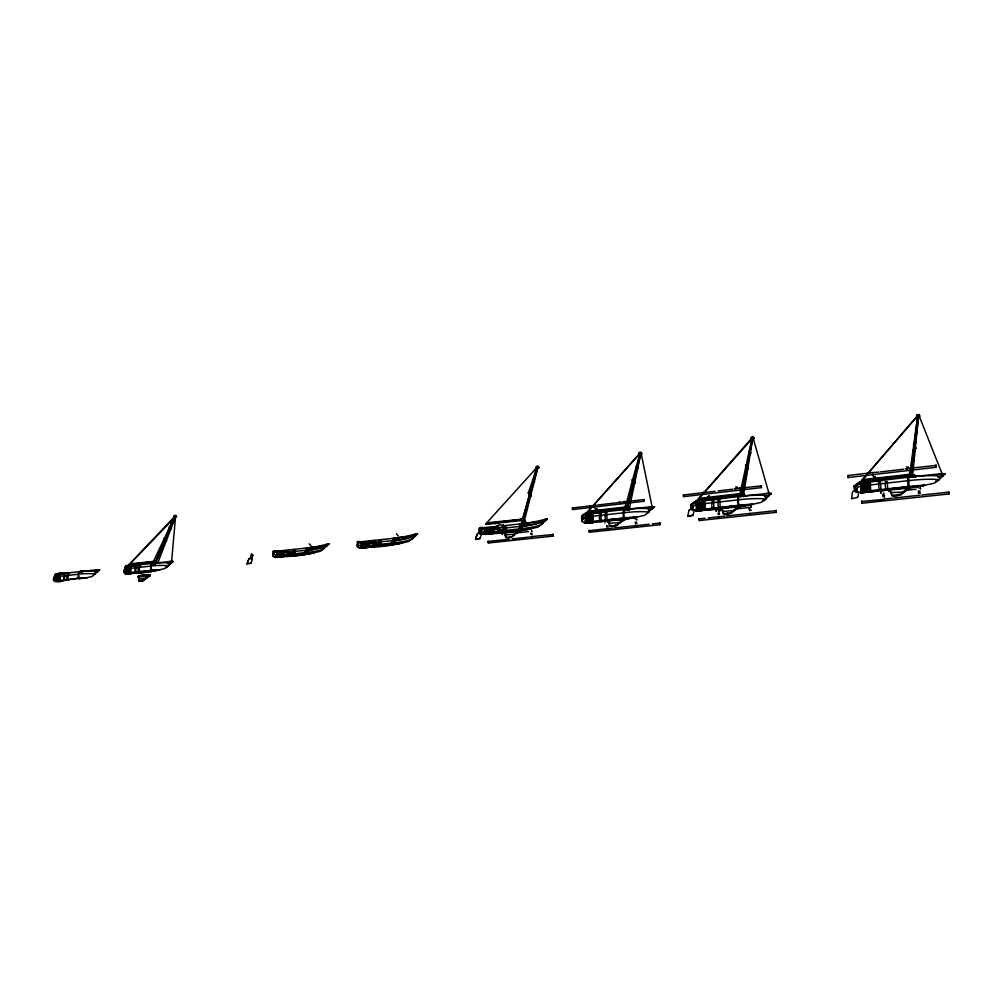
<?xml version="1.0" encoding="UTF-8"?>
<svg xmlns="http://www.w3.org/2000/svg" width="999" height="999" viewBox="0 0 999 999"><rect width="100%" height="100%" fill="white"/><g stroke="black" fill="none" stroke-linecap="round" stroke-linejoin="round"><path stroke-width="1.5" d="M641.133 453.396L652.185 507.142M738.785 494.692L739.41 493.668L699.038 498.376L751.036 439.885M856.53 490.384L856.605 490.409A1.611 0.974 -82.8 0 1 856.73 490.884C858.104 492.644 862.911 493.494 864.06 492.02M80.245 577.934L65.297 580.207C59.103 582.979 48.651 582.342 55.844 576.273M148.863 575.849L148.863 574.512L139.236 575.561C136.801 576.648 144.83 577.385 149.475 575.074M712.512 499.887L720.354 498.988M480.357 532.242C481.293 529.495 478.309 524.737 479.008 532.342M484.877 529.395L485.064 528.571M582.941 518.131L581.992 521.016L582.592 518.768L586.425 516.982L586.575 521.69M626.46 518.743A91.359 53.447 14.1 0 0 635.938 517.282L636.925 517.07L635.801 517.095A85.714 46.004 12.3 0 0 625.786 517.794L587.35 522.04L587.212 515.509M126.948 567.644L126.286 573.039L152.248 570.192A69.743 30.969 21.2 0 1 159.016 569.78L159.778 569.767L159.166 569.917A74.613 34.441 23.4 0 1 153.983 570.829M126.898 567.919L126.761 573.001M152.872 570.941L150.662 571.69L150.724 565.422A13.649 9.503 84 0 1 151.386 563.473L152.884 563.261M693.743 502.809L691.92 504.483L692.794 508.641A1.511 0.774 -84.2 0 1 692.881 509.09L692.944 508.866A1.536 0.824 20.1 0 1 692.931 509.153L696.041 510.651L700.449 510.114M251.049 563.111L252.36 559.278A5.544 3.297 -44.2 0 1 251.748 558.578L251.523 557.904A5.544 3.297 -44.2 0 1 251.498 556.83L251.873 554.133M708.89 499.063L709.602 498.863L697.314 500.362L692.095 503.646L692.782 503.546M709.265 499.013L708.766 500.337M885.114 483.491L885.838 489.585L881.642 490.047M148.863 574.862L146.516 575.499L147.153 575.137M545.429 518.893L545.529 519.542L542.907 519.855A118.631 75.999 -35.5 0 1 532.567 522.177L525.149 523.314L526.898 525.561L528.846 525.287A96.866 55.207 16.9 0 0 537.2 523.676A87.313 49.575 16.8 0 0 541.046 522.639L545.217 521.053L546.89 519.03A19.755 13.462 -37.4 0 0 545.329 519.28L545.516 518.931M627.747 508.316L627.422 507.23M880.444 484.016L881.18 490.097M123.851 572.439L124.875 573.551L128.734 573.601M624.2 517.557L624.25 517.932M624.6 501.923L624.263 501.323L624.25 502.035M625.374 507.804L625.661 508.603L625.836 507.817M626.573 507.829L626.635 508.254M626.96 507.892L628.408 503.771M55.794 579.095L55.707 576.798M923.376 485.539L924.624 485.302L923.263 485.339A98.901 54.296 5.4 0 0 910.976 486.238L862.649 491.608L861.9 484.827L861.063 485.014L860.951 491.595L860.701 484.74L870.316 483.416L870.678 490.684M59.765 580.419L60.015 575.212L56.394 575.624L56.169 580.819L79.895 578.196A67.695 28.734 22.1 0 1 86.226 577.822L91.433 576.685A11.601 6.231 -46.4 0 0 92.42 576.248L99.663 569.88L98.426 569.68A17.308 12.338 -34.2 0 1 99.051 569.817M698.626 499.288L698.039 500.262L698.201 499.338M862.149 491.183C863.248 487.45 861.962 483.191 855.831 489.085L856.493 490.209M862.174 484.378C863.648 484.478 862.724 488.936 863.511 491.483M55.42 579.158L56.156 580.819M740.971 492.632L740.209 493.281L741.87 496.191M138.461 575.998L138.436 577.022A5.057 2.822 -46.3 0 1 139.023 578.833L138.849 580.856A11.389 6.356 -46 0 0 143.469 580.369L145.916 578.309A15.697 8.866 -46.3 0 1 149.663 575.711L150.25 575.312L149.638 576.161A15.722 9.016 -43.9 0 0 146.116 578.496L143.669 580.556A11.389 6.356 -46 0 1 139.048 581.043L138.824 578.646A5.07 3.034 -47.3 0 0 138.124 576.748L138.461 575.998C140.534 575.849 153.496 573.551 148.264 575.948A126.224 68.644 -43.6 0 1 147.103 576.123M482.092 528.459C480.756 526.835 480.769 529.557 482.442 528.596M744.317 505.706A96.603 58.042 10.6 0 0 751.66 504.507L752.746 504.283L751.535 504.308A90.622 49.475 9.5 0 0 740.634 505.082L698.663 509.727C696.728 506.63 698.301 501.361 692.245 507.38L693.318 507.729M175.2 516.833L176.673 516.558L175.512 515.409L174.076 515.609L175.961 516.72L175.025 515.934L152.522 563.374M152.41 562.937L153.147 563.761L155.082 563.536L154.533 562.425L154.57 563.224L153.796 563.061M154.47 561.426L153.921 561.675M752.746 504.283L739.572 505.407M737.861 506.343L738.174 505.619L722.302 507.38L722.165 508.029L738.049 506.306L737.724 499.063A17.507 6.681 83.5 0 1 738.049 496.615L740.734 496.266L741.221 494.168L741.857 496.416L741.633 494.118M520.766 520.367L520.729 519.717M520.791 520.317L521.078 519.555L520.142 519.68M521.74 519.68L522.927 520.541M522.09 520.566L521.778 519.705M522.864 519.592L522.852 520.304M741.645 495.979L740.871 494.243M742.095 495.591L752.597 437.724L741.433 493.681C743.868 494.243 740.384 493.981 741.021 495.467M746.203 465.609L748.401 468.831L747.702 469.068M123.826 571.952L125.2 567.195L133.042 565.734L132.43 564.835L126.698 566.196L127.41 565.546M723.538 513.686A14.648 10.39 -30.2 0 0 731.156 512.862L734.315 510.227A20.267 14.598 -29.7 0 1 739.397 506.855L739.322 505.644L734.228 506.718L735.439 506.755M734.789 506.468L728.758 506.955M752.722 438.661L743.281 496.553M748.651 451.635C750.274 451.698 747.714 450.874 749.25 452.672L750.237 452.547L749.262 452.572M140.984 572.839C140.135 570.229 142.795 572.302 140.984 572.852L141.034 572.14L151.261 570.916L140.984 572.852L141.433 571.803M274.126 551.76L275.212 551.411L275 552.172L273.077 551.66L272.727 555.432L273.489 556.818L275.412 557.242L306.568 554.008A79.445 40.397 21.3 0 0 313.698 552.859L314.423 552.697L304.92 553.746L305.544 554.133L307.817 547.864L327.11 545.691L328.708 543.831A18.007 11.164 -43.2 0 0 327.385 544.055L325.349 544.555A108.004 63.911 -40.9 0 1 316.633 546.603L310.427 547.577L312.337 549.587L313.948 549.35A88.412 45.367 21.4 0 0 320.754 547.964M731.693 506.98L731.755 506.83M750.099 453.521L750.349 453.596M717.806 502.335L718.493 508.066L725.499 507.467M752.659 438.911L752.984 437.937L752.085 438.186M854.47 490.646L853.87 486.001M358.878 542.357L358.941 541.72M327.622 543.931L327.535 543.731M358.416 542.232L358.616 541.833M359.328 542.469L359.515 542.082M359.665 542.569L359.865 542.17M360.764 542.857L360.964 542.457M709.615 499.075L710.501 499.3M897.502 488.286L904.42 487.2L904.507 488.012M708.016 496.578L709.19 495.991M416.071 533.666L413.673 534.527A112.138 68.819 -38.9 0 1 404.308 536.688L397.627 537.724L399.475 539.835L401.223 539.585A91.683 49.326 19.8 0 0 408.641 538.099A82.617 44.331 19.6 0 0 412.025 537.15L415.646 535.689L417.295 533.766M273.701 553.009L272.739 555.369M740.983 495.267L741.246 494.343M713.686 502.797L713.81 507.005L714.784 508.466M522.39 518.968C521.728 522.34 521.728 518.618 522.827 519.617M697.464 509.44L697.352 503.434L696.528 504.682L696.803 509.815L696.291 509.178L696.328 503.346L704.807 502.172L705.007 509.015M698.426 502.909L698.676 509.715M493.993 526.985C493.593 528.459 490.184 527.822 490.659 528.721M851.722 498.513L852.322 492.32M909.015 475.187L908.953 476.236L908.566 474.737M909.59 487.549L909.664 486.838L909.677 487.537L910.464 487.2M911.525 476.311L911.962 477.047L910.863 474.725M152.647 563.286C152.947 561.426 154.77 564.447 153.659 562.649M479.957 538.424L481.58 533.99A6.106 4.046 -39 0 1 480.681 533.229L480.556 533.191M481.256 533.778L481.68 534.203M147.752 571.403L146.953 571.54M864.909 484.028L865.271 491.283M142.77 580.319L142.108 580.044L142.745 580.282M170.841 561.95L171.89 561.513A17.82 13.024 -32.4 0 1 172.465 561.463L173.102 561.525L165.609 568.119A11.963 6.731 -45.5 0 1 164.56 568.581L159.553 569.817A125.986 68.431 -43.5 0 1 151.224 571.59L150.062 571.778A125.986 68.431 -43.5 0 1 145.479 572.402A90.347 49.438 -44.2 0 1 141.496 572.814L126.136 573.801A5.332 2.935 -46.1 0 1 125.437 573.763C126.311 573.751 126.236 563.923 125.187 570.966M870.616 472.852L847.964 475.524L847.714 476.648L848.176 477.522L936.275 467.27L935.963 465.209L936.275 467.27M251.011 563.074L247.028 564.123L248.876 559.04M79.982 571.54L78.584 575.424L79.171 578.596M80.132 571.178L80.894 571.977L81.706 571.041M357.667 547.177L357.305 542.132L394.155 538.261M626.061 505.894C624.512 506.918 627.946 509.502 628.846 509.665L627.384 509.827M615.671 519.805L614.56 519.63L620.729 518.968M624.912 506.331L625.749 505.457M139.048 581.043L139.223 579.008A5.07 2.61 -45.3 0 0 138.736 577.31L138.124 576.748L149.962 575.986L147.153 576.323M587.35 522.04L586.126 521.241L586.213 516.008L585.314 522.115L585.314 515.909L593.069 514.835L593.169 521.391M741.708 494.705L741.121 494.992M172.465 561.463L171.566 561.775L175.612 516.096L155.856 562.599L155.082 562.012L155.557 561.076M305.082 553.871L305.856 553.596L305.257 553.896M490.359 528.346L491.87 528.121M893.668 488.986L894.08 489.035M912.587 475.986L918.268 417.744M155.494 561.213L155.107 562.412L155.894 561.525L128.958 564.485L128.883 565.222M479.995 538.461L475.624 539.223L477.472 533.466M475.611 539.11L476.848 534.777M769.068 494.155L769.018 493.856A21.941 15.784 -28.7 0 1 770.866 493.556L765.034 499.912L761.887 501.973A15.522 11.001 -29 0 1 760.339 502.584L752.372 504.345A163.574 108.029 -28.6 0 1 739.023 506.918L738.111 506.993M909.315 477.135L908.99 476.76M617.869 519.892L617.569 519.43M615.172 519.905L614.61 519.73M615.334 525.062L615.272 525.187M909.49 476.973L910.164 470.704M909.415 487.212L910.301 487.062L908.141 488.349L907.591 479.857A18.631 5.42 83.4 0 1 907.791 477.272L916.907 476.286A109.49 60.265 5.3 0 1 929.195 475.686A99.4 54.982 5.2 0 1 935.289 475.699L942.556 476.173L941.732 476.448M82.155 571.341L80.719 571.49C81.93 571.528 81.843 570.566 80.382 571.528M617.757 519.08L616.92 519.218M523.289 525.998L520.729 530.219L515.422 531.343L516.221 531.231M490.484 528.271C491.545 529.945 490.272 525.998 491.833 528.696M491.446 528.071C491.533 528.558 491.72 527.509 490.509 528.471M697.614 503.009L698.363 503.508M639.485 455.382L638.174 455.432L593.656 505.107L639.797 453.359M582.092 520.741L582.13 520.966A1.449 0.649 -84.7 0 1 582.205 521.391L583.891 522.739L588.898 522.964M690.921 508.966L690.546 504.782M739.947 495.279L739.447 494.105L739.947 494.88M710.739 499.1L741.97 494.955L741.358 495.392M918.768 415.584C916.907 416.146 916.757 415.122 919.53 415.484M908.94 485.364L908.928 486.463L908.765 477.11M908.953 485.676C909.402 486.638 909.939 487.5 909.777 486.301M911.063 474.275L910.589 476.298M917.269 416.521L916.495 414.872L919.142 414.51L919.904 416.271L918.581 416.446M910.888 472.689L917.644 415.596M904.42 487.762L909.502 486.838L909.302 488.773A22.19 15.996 -19.5 0 0 904.245 491.995L900.886 494.805A15.959 11.476 -23.1 0 1 892.257 495.729L891.982 495.192A15.959 11.476 -23.1 0 0 900.611 494.268L903.97 491.458A22.128 16.259 -24.7 0 1 908.915 487.987L888.523 490.159L888.648 489.173L897.164 488.286M913.673 476.573L910.826 476.873L910.926 475.961L911.912 476.623M918.768 415.447L911.725 475.961L910.389 475.799L911.001 474.725M915.696 429.982C917.219 429.745 918.218 433.416 916.046 429.47M911.2 474.875L910.988 475.399M912.212 466.308L918.019 417.145M909.802 488.536L909.639 487.612M914.872 448.289L913.436 444.293M915.446 447.902L915.821 448.301M63.012 574.013L64.248 572.727L64.773 573.813L63.899 573.913M908.291 487.1L908.141 488.349L908.029 486.563L899.312 488.086M63.811 573.426L63.137 572.852L62.825 573.851M697.689 503.608L698.438 503.259M700.037 502.709L700.237 509.552M53.534 579.695L54.533 577.609M769.08 493.306L769.193 494.13L753.146 438.136M495.142 523.801L495.516 523.339M640.646 453.746C643.456 452.622 636.276 453.671 641.558 452.972M888.935 490.971L888.523 490.159A7.08 5.345 -22.2 0 1 890.946 492.569L891.22 493.106A7.068 4.883 -24.9 0 0 888.935 490.971L889.06 489.972L862.087 492.619A7.405 5.32 -24.6 0 1 860.713 492.632L859.989 492.432L862.649 491.608M890.371 490.059L890.184 488.811L908.166 486.825L908.328 488.049M874.525 480.207L873.813 479.995L874.187 480.556M856.717 491.208L856.255 492.295L856.643 488.711M56.244 576.098L55.282 575.911L54.845 577.659L55.132 580.844L55.732 576.011L55.432 580.581M125.512 569.667L125.437 573.026M683.965 496.066C683.366 498.089 682.642 493.718 683.816 495.129M687.824 516.133L688.91 510.314M862.387 482.554C860.414 480.944 871.453 479.095 873.363 481.431L867.706 482.08M862.612 482.23L863.223 481.443L863.286 482.417L862.612 482.23L863.286 482.417M862.774 482.492L862.699 481.518M863.124 482.155L863.223 481.443M863.548 482.092L863.648 481.393L863.698 482.355L872.826 481.318L863.698 482.355M910.589 467.644L917.894 415.272M640.734 453.821L629.133 509.54M856.742 485.964L855.968 485.951L859.34 482.767M858.603 483.991L859.177 483.017M861.662 482.892L859.065 483.354L860.127 482.392M859.377 483.566L859.952 482.642L859.165 482.642M859.19 483.816L860.951 482.08M861.762 481.705L861.013 482.917L860.863 481.968L861.812 481.83M861.013 482.917L860.863 481.968M861.513 482.767L861.113 482.205M862.562 480.107L863.061 479.37M855.993 485.776L855.219 485.864L856.43 484.84L856.18 486.101L855.194 486.038L855.831 489.085L856.967 489.46M858.341 484.153L858.066 483.266L856.093 485.077L856.18 486.101M856.131 492.17L856.518 491.046M856.63 490.472L856.368 490.397M511.713 531.58L510.639 531.406M508.016 531.618L510.988 531.618M587.125 516.083L585.314 515.909M878.82 480.956L883.191 480.319M174.263 517.981L129.945 563.873L155.919 561.101M498.364 528.109L499.038 528.359M586.513 516.183L587.212 515.846M588.686 515.322L588.786 521.878M752.11 437.799L739.435 496.203C738.261 495.616 738.049 506.081 738.948 504.245M910.401 474.962L910.489 476.098L910.976 474.987M604.932 522.989L604.907 522.652M155.494 562.35L155.532 561.338M536.463 469.243L535.289 469.243L486.775 522.827L523.201 519.055M486.825 528.321L487.412 529.07M907.142 469.08L905.656 468.731L936.213 465.422M481.481 528.346L482.592 528.184M572.976 509.003C572.165 511.038 571.728 506.343 572.902 508.304M483.941 529.195C482.567 529.095 482.317 527.597 484.115 528.583M487.475 529.308L486.713 528.796L487.649 529.295M485.914 528.896L487.362 529.145M910.539 474.587L910.613 476.048M915.808 448.401L914.247 444.455M357.679 547.19L359.066 547.764L392.944 544.043L392.257 544.443M393.431 542.619L393.107 542.22M394.63 539.023L394.018 539.198M398.139 538.923L398.276 539.672L398.801 539.06M486.251 533.99C483.566 537.05 487.749 522.802 485.876 534.24L487.4 528.983L486.775 528.583M487.524 528.583L486.7 528.833M490.184 527.897L491.683 528.309M740.321 505.993L739.447 506.281L740.296 505.969M752.534 437.949L741.995 495.154M728.308 506.855L720.891 507.704L720.704 508.641A6.494 4.858 -30.2 0 1 722.677 510.939L723.701 513.936A14.635 10.39 -30.2 0 0 731.318 513.111L734.477 510.477A20.292 14.548 -26.9 0 1 739.173 507.467L739.784 506.393L738.835 506.518M739.585 506.293L739.36 506.156M738.036 505.806L740.147 505.669L739.123 505.781L738.873 504.258M739.322 505.644L739.635 507.23M741.508 494.817L741.558 494.305M750.361 453.883C748.476 448.089 752.472 454.557 750.112 453.733M722.165 507.529L721.877 508.503M586.962 522.939L586.001 523.051L608.229 520.916L608.004 521.815A6.156 4.033 -35.4 0 1 609.515 523.813L609.178 523.339A6.156 4.508 -35.1 0 0 607.492 521.116L607.717 520.204L614.822 519.343M624.937 509.015L623.726 514.31L624.587 518.618M917.931 415.309L917.869 414.785M57.418 576.585L57.492 580.669M696.066 501.885L696.628 501.048M693.131 515.172L694.205 510.414A6.731 4.745 -31.5 0 1 693.094 509.665L692.969 509.615A1.436 1.011 -31.7 0 1 692.557 509.502L692.444 509.403M696.778 501.61C696.253 499.912 697.227 502.497 698.913 501.298M694.605 502.834L697.339 501.598L696.927 500.936M697.215 501.473L697.901 500.387L697.989 501.286M697.926 500.162L698.101 499.313L741.82 494.23M698.763 501.161L698.276 500.312L699.113 500.299M698.313 501.223L698.276 500.312M698.963 500.861C697.989 499.737 717.557 499.625 700.474 500.961M692.669 503.758L693.393 502.634M693.481 503.121L694.33 501.898M692.856 509.403L692.344 510.402L692.494 508.841M692.307 510.364L692.694 509.253M695.092 502.01L695.941 501.336M695.292 501.685L694.817 502.16M695.391 502.21L695.629 501.136M695.791 501.66L696.353 500.824M607.717 520.204C606.843 521.69 609.477 522.015 608.903 520.529L623.413 518.943L623.176 512.012A16.758 7.418 83.6 0 1 623.601 509.665L630.981 508.866A94.917 51.111 12.2 0 1 641.083 508.429A86.139 46.603 12.2 0 1 646.141 508.491L652.285 508.953L654.532 506.78L652.697 506.705A23.864 18.881 -12.1 0 0 651.36 506.718L628.783 509.053L629.395 509.952L628.171 509.965M373.901 541.982L374.675 542.157M310.09 548.588L308.978 550.012M625.736 507.604L587.375 511.9L587.35 512.874L588.324 511.863M632.255 479.982L635.202 483.066L633.129 479.695M632.529 479.945L640.122 452.934L641.008 453.221M623.251 518.993L623.563 518.294L608.853 519.655L608.691 521.416M624.125 517.969L624.275 516.982M626.048 509.34L626.573 508.466L627.297 509.515L626.048 509.34L628.359 509.09L627.684 508.329M636.9 466.208L638.136 468.394L636.076 466.308M627.097 507.367L626.985 509.115L640.933 453.059M627.347 508.166L626.76 508.528L626.91 507.779M620.616 518.881L624.924 518.394L623.975 519.368A19.193 13.474 -37.3 0 0 619.667 522.465L616.645 524.987A13.886 9.603 -34.7 0 1 609.677 525.736L609.178 523.339L619.667 522.465L616.995 525.462A13.874 9.603 -34.7 0 1 610.014 526.211L609.677 525.736M624.45 518.119L624.837 517.182M639.872 454.083L638.923 452.535L641.071 452.247L642.02 453.796L639.872 454.083L639.922 452.485C639.51 454.77 642.07 452.185 640.484 454.058L640.784 453.484M628.771 502.285L640.484 453.121M624.537 519.03L624.462 520.054A19.206 13.487 -31.6 0 0 620.004 522.939M910.539 474.95L910.613 475.274M523.126 525.761L537.912 467.132L537 466.908M625.187 507.717L625.424 506.893M632.567 479.782L624.837 509.078M911.425 473.039C910.089 473.651 913.286 477.947 913.885 476.798M53.634 578.796L55.232 574.475M125.449 569.093L125.999 567.832L130.844 567.195L130.619 572.577M155.145 561.95L129.033 564.885M609.028 519.892L609.203 521.016M609.203 520.129L608.891 521.391L607.804 521.466M587.762 513.948C598.963 513.898 597.19 510.626 588.011 512.986L587.237 513.886L587.2 512.999M587.587 512.025L587.287 512.812L626.972 508.179M587.237 513.886L587.624 512.937M587.974 513.773L595.379 512.924L587.974 513.773L587.974 512.899M582.417 516.046L586.575 513.261M582.579 516.433L583.428 515.184M583.528 515.134L584.04 514.672L582.23 516.258L583.079 515.996M582.242 521.466L582.242 521.528A1.461 0.824 18.1 0 0 582.292 521.228L583.054 518.219M583.741 514.985C584.577 513.573 583.354 515.921 587.037 514.06M585.751 513.698L584.315 514.61L585.139 513.973M584.84 513.773L583.916 515.397M585.214 514.497L585.476 513.486M585.589 514.023L587.1 513.299L586.463 513.161M586.525 514.035L586.875 513.074M862.187 480.282L861.9 481.056M521.99 523.813C519.305 540.459 518.881 521.765 521.865 523.613M479.907 533.816L481.306 528.983L481.768 529.682M481.318 529.02L481.805 529.77L481.63 529.045M739.847 495.566L739.597 494.38M912.786 475.761L914.097 477.222M491.745 528.134L491.97 528.321M520.167 530.169L521.016 527.872M521.053 525.561L521.441 524.225M483.191 534.29A6.194 4.108 -38.9 0 0 484.19 534.303L503.946 532.892A5.882 3.934 -38.7 0 1 505.232 534.927L505.744 537.474A13.249 8.866 -38.2 0 0 512.15 536.788L515.047 534.365A18.307 12.488 -35.4 0 1 519.293 531.605L537.986 467.195M537.937 466.321L535.963 466.595L536.987 467.969L538.985 467.619L537.962 466.233L538.961 467.707M523.289 519.143C522.152 521.166 522.315 518.906 523.151 519.068M534.378 481.68L532.567 479.582L534.14 481.805M538.449 467.02L536.438 467.22L538.424 466.983M530.931 495.704L529.145 492.807L531.281 496.028M534.702 481.506L532.592 479.62M528.846 525.287L524.438 525.874L524.662 525.062L524.438 525.874L522.19 526.123A16.234 8.179 83.3 0 1 521.977 526.835M529.12 492.894L528.221 492.844L530.619 495.991M519.78 530.494L518.331 531.231L520.417 523.851M533.441 479.695L532.829 479.87L536.9 466.458L537.937 467.245M536.863 467.669L537.1 466.895M520.329 530.157L519.443 530.232L537.3 466.845M520.954 527.684L520.292 528.946M521.241 525.799L521.59 524.887M537.487 467.057L519.43 531.056A18.307 12.438 -38.2 0 0 514.86 534.14L511.975 536.563A13.249 8.866 -38.2 0 1 505.569 537.25M898.413 494.38L898.675 494.205M498.626 529.645L497.24 527.922C496.191 521.603 507.529 526.86 505.531 527.672M504.782 527.197L502.897 528.696L501.948 531.98L503.671 531.843M505.744 537.474L505.419 535.152A5.882 3.709 -38.5 0 0 504.158 533.229L505.694 532.23M505.107 532.242L518.818 530.357L504.945 532.829L505.294 531.605L504.945 532.829L503.946 532.892L504.408 532.355M499.438 529.083L498.476 532.367C500.112 534.09 502.385 529.57 499.438 529.083L498.114 529.12M500.574 530.506L500.961 529.17M497.24 527.922L502.772 527.172L503.446 524.837L503.021 527.272L504.408 528.995M151.361 569.805L150.924 566.695L152.435 563.111M498.339 527.909L498.351 528.546M498.276 529.208L498.663 527.884M876.573 480.344L876.947 479.845L876.922 481.019M489.31 533.941L490.409 529.695M490.671 528.384L491.496 528.546L490.746 527.659M488.998 529.82C485.164 537.874 492.157 532.817 491.096 529.882M491.071 528.658C492.232 529.757 491.383 527.422 488.986 528.621M490.272 533.841L491.683 529.557L490.596 533.803M493.831 531.018L492.17 528.758M492.495 529.358L491.233 533.653L493.943 530.744L492.22 528.608M495.167 523.451L495.467 523.276M127.934 567.519L127.71 572.902M486.538 528.821L485.789 528.896L485.964 530.382L485.751 529.02L484.965 529.42M486.663 528.346L487.4 529.52M486.226 534.203L487.487 529.92L485.489 529.92M486.7 529.607L487.587 529.208M487.524 534.053L488.786 529.77M489.06 528.796L491.283 528.234L491.783 528.946M489.36 528.971L487.125 529.47M489.66 529.233L488.961 528.671M488.511 533.978L489.747 529.77M490.084 529.732L488.836 533.941L490.734 532.942M506.818 527.597L505.332 525.561M521.89 520.342L522.315 519.942M485.864 533.354L484.016 534.303L485.052 528.783M485.427 528.858L485.864 529.395L480.219 528.396M484.065 534.303L485.639 529.982M485.751 529.807L485.939 528.721M481.256 527.834C480.944 528.558 479.982 526.061 484.365 528.259M481.143 529.545L480.257 533.803M480.094 533.803L481.306 529.27M522.04 520.179L522.752 520.004M155.832 561.8L155.082 562.012M480.669 532.529A1.386 0.824 15.8 0 1 480.594 532.754L480.656 532.479M532.817 479.807L528.284 492.994M889.497 490.034L889.772 490.01M522.04 520.379L522.477 520.404M487.05 528.708L487.15 530.219L485.764 530.307M526.198 524.837L523.576 525.074L522.415 523.626M57.305 575.524L57.043 580.719M392.058 544.193L393.981 538.149C388.673 547.752 394.88 544.967 396.103 539.847M143.431 571.94L143.357 572.19M416.009 533.553L415.984 534.253M171.603 561.438L171.816 561.525A19.406 14.186 -32.4 0 0 170.804 561.438L153.009 563.249L153.534 562.524M133.953 565.946L134.828 565.184L134.103 564.747L133.953 565.946L135.852 565.734L134.915 564.885M392.12 544.28L394.805 538.124L392.545 544.555L392.008 544.205L402.26 542.994L401.461 543.169A82.393 43.919 19.7 0 1 393.718 544.393L362 547.902C364.835 537.05 358.341 552.11 364.098 546.952M392.357 544.555L394.368 538.561M392.607 544.542L394.817 538.036L415.646 535.689L417.682 533.716L416.595 534.178A21.441 9.965 -53.6 0 0 415.784 534.565L414.972 534.989M379.233 541.296L377.722 545.704C381.331 548.026 381.118 538.349 378.496 542.607L377.46 542.719L376.386 545.854L377.922 545.966M378.996 546.678L379.383 545.516L379.408 546.303M742.182 495.691L742.669 496.241C741.458 495.279 743.194 494.78 743.718 496.603M374.5 544.517L374.937 543.244L373.738 541.908L373.476 542.657M375.537 544.405L375.974 543.131L374.937 543.244M373.376 542.957L371.928 546.341L372.577 546.803M373.301 543.181L373.738 541.908L372.939 542.832L372.465 542.307L375.299 542.569L372.939 542.832M363.474 547.739L365.184 543.618L363.773 547.702L361.176 547.952M367.095 545.117L365.409 542.844L367.832 542.857L369.63 544.842M365.759 543.643L364.373 547.664C359.727 548.588 366.87 537.799 363.786 547.29M366.358 543.581L365.122 547.627M366.908 543.518L365.522 547.539L366.271 547.502M365.821 547.502L367.207 543.493M366.109 547.477L367.495 543.456M365.684 547.564L366.558 547.464L367.919 543.306L369.33 544.867L368.306 546.478M368.219 543.281L366.271 547.502M510.739 531.693L510.676 531.431M361.076 542.932L364.772 543.556L371.99 542.707M361.688 544.005C359.44 554.545 360.314 540.447 363.648 543.493M357.505 541.545C357.455 540.609 362.874 543.768 362.137 542.519L365.472 542.719M365.309 543.144L362.262 543.194M362.362 543.706L362.187 542.719M363.486 542.907C375.537 539.185 374.463 545.029 358.017 541.495M363.236 546.615L361.925 547.952L363.711 543.781L362.3 547.864L363.137 547.027M357.43 546.053L357.43 546.216A1.324 0.812 12.6 0 1 357.292 546.453L358.341 543.468L357.192 545.929M478.946 532.455L478.608 532.991M711.213 499.612L710.876 498.826M309.49 549.762L307.055 547.952L304.995 553.808L307.055 547.952L307.904 548.026L305.307 554.145L306.83 553.583L309.59 549.85M55.282 576.111L54.583 576.473L54.933 575.049M305.944 553.908L303.983 554.82L306.493 548.014L308.429 550.049L311.626 549.1L310.976 548.801L311.326 549.388M306.081 552.684L306.094 551.898M306.356 551.023L307.118 550.349M307.155 549.8L307.655 548.901M395.005 541.008A15.372 8.804 83.4 0 0 395.242 540.372L393.381 538.199L391.034 545.242L393.219 544.043M293.231 555.794L304.558 554.008L292.832 556.156L293.244 555.032L292.832 556.156M175.662 516.583L157.942 562.537M289.073 550.948L289.897 552.085L287.675 552.26L287.949 551.548L289.81 553.471L291.046 553.334L290.422 552.684L288.998 554.02L287.575 552.547L286.351 555.794L287.937 555.894M291.134 555.781L290.472 555.332L291.608 552.31L292.57 552.21C295.392 548.139 295.329 557.479 291.72 555.194L293.319 550.936M293.706 553.384L294.268 552.247L293.032 550.973M287.762 552.747L288.224 551.51L290.422 552.684M287.662 552.647L288.723 552.634L287.587 555.656L274.812 557.28A5.669 3.409 -43.9 0 0 275.649 557.305L276.948 556.98M288.998 554.02L289.46 552.784M283.666 551.785L273.301 551.061L280.244 552.26L278.284 557.205L279.395 557.08L280.869 553.146L286.75 552.335L286.388 551.835M285.115 551.972L281.081 552.971L280.507 552.372M281.144 553.121L279.67 557.005L278.584 557.167L280.319 553.121M279.945 556.967L281.418 553.096M281.169 556.88L280.457 556.918L281.93 553.034M281.006 556.855L282.48 552.971L284.303 554.333L283.891 555.019M280.781 552.659C283.828 550.861 285.926 555.069 282.567 556.493M281.631 556.755L283.129 552.797M278.996 552.397L278.771 553.071C277.16 553.483 276.186 551.173 276.386 552.534L273.077 551.66M326.248 545.217L327.347 544.605A20.642 8.804 -54.5 0 1 328.097 544.23L329.083 543.793L321.041 550.886A12.762 7.817 -42.9 0 1 319.88 551.373L314.161 552.734A134.453 78.796 -40.7 0 1 304.633 554.707L303.296 554.932A134.453 78.796 -40.7 0 1 298.027 555.631A96.354 57.093 -41.5 0 1 293.431 556.118L275.637 557.305L277.36 553.446L276.81 552.797L279.508 553.021M275.637 557.28L277.085 553.483M276.698 553.084L277.71 552.022L277.547 552.784M276.411 557.292C281.918 544.817 273.738 561.488 278.234 556.393M280.419 554.757C276.611 550.636 276.548 561.288 281.031 555.769M278.971 553.271L276.885 557.33M278.284 557.13L280.02 552.459M280.182 553.034L280.244 552.26M278.821 557.067L280.694 552.459M273.551 551.598L307.055 547.952M273.826 550.886L274.013 551.273M272.864 555.831L273.963 552.947M275.324 552.072L276.373 552.347M600.249 512.662L607.429 511.838M251.398 559.19L252.897 554.882L251.386 559.24M598.701 511.775L599.125 512.362M247.065 563.686L248.501 559.977M522.777 520.042L522.177 519.305L522.152 520.329M308.416 550.087L308.429 550.049A14.798 9.166 83.4 0 1 308.167 550.711M525.998 524.962L525.237 524.787L525.749 525.287M625.536 506.456L628.021 509.203M624.425 518.294L625.449 518.231M78.834 578.708L78.097 577.122L78.521 573.588A13.174 9.678 84.2 0 1 79.196 571.703L80.607 571.503M166.683 540.946L163.599 538.411L166.234 541.133M491.483 533.703L492.157 529.395L493.144 531.805L498.064 531.268M154.383 561.588L154.545 560.926M169.218 527.022L171.353 528.846L169.405 526.923M150.649 571.041L141.009 572.14M155.02 562.887L154.108 561.938M150.662 571.69L151.061 570.729M174.625 516.258L176.086 515.984L174.887 516.695M149.276 575.549L149.65 574.762M151.811 570.866L151.848 569.692M174.937 516.358L174.725 515.596L155.195 562.474M154.62 564.223L175.374 516.083M170.679 528.696L171.166 528.583M396.153 540.072L394.13 538.299M138.736 577.31L139.41 576.51M128.109 565.659L127.173 566.083L132.53 565.159M125.325 568.106L124.663 567.919L125.537 566.47M125.499 568.456L124.775 568.543L125.412 567.332L124.663 567.919M125.587 567.232L126.274 566.358M124.725 567.782L127.348 565.434L155.732 562.1M126.099 566.333L125.574 566.795L127.585 565.621M126.536 566.533L127.198 565.596M98.227 570.017L98.302 570.004A16.359 8.866 -46.7 0 1 99.351 569.917M98.302 570.092L98.401 569.717A18.844 13.437 -34.3 0 0 97.49 569.78M78.871 578.309L79.083 577.509L79.945 578.583M848.251 477.447L848.151 475.724M751.011 440.134L751.71 438.186L705.057 491.333M55.132 574.662L57.08 573.663M56.906 573.601L56.219 574.238L79.196 571.703M57.118 574.263C57.105 572.739 67.87 572.327 56.706 573.888M55.956 574.712L62.138 573.813L57.567 573.713M870.741 490.934L869.792 492.007M871.178 490.884L870.117 491.92M55.932 573.938L54.87 575.174M870.304 490.984L869.729 491.908M504.882 531.967L506.493 529.345L504.458 526.323L503.446 531.818L504.058 532.317M375.1 544.268L376.586 543.818L375.974 543.131M491.133 528.483L490.884 528.471M639.348 453.296L639.922 453.871L638.973 455.219M363.087 545.129L362.562 546.103M151.461 570.504L151.299 569.492M535.939 469.055L536.925 467.407M54.583 576.473L55.457 574.288M289.81 553.471L289.26 554.42M283.841 554.383L283.104 555.531M520.916 529.208L523.439 528.446A97.14 55.22 17 0 0 535.951 526.311A85.39 48.314 16.8 0 0 539.71 525.299L542.095 524.175M250.437 557.954L251.336 554.083M719.43 516.958L718.393 516.995M81.893 570.841C84.615 573.214 80.295 569.867 82.63 571.141M908.316 474.812L907.729 475.237M862.337 480.357L861.55 480.544L861.787 481.543M916.67 417.832L917.232 415.821M882.379 490.022L881.63 490.709M908.441 474.35L908.266 475.249M917.282 415.984L857.404 485.526M871.74 491.208L870.791 491.808M872.177 491.158L871.24 491.758M919.005 415.584L942.269 474.163M283.479 554.582L286.713 554.707M124.775 568.543L125.474 567.407M278.296 554.982L277.635 555.956M878.333 490.971L864.06 492.544L865.022 491.945M865.459 491.895L864.522 492.495M863.735 492.032L862.811 492.644L864.797 492.257M699.562 509.802L698.214 510.789L705.868 510.077M862.337 492.007L861.55 492.669L862.799 492.032M698.738 509.802L697.115 510.814L721.977 508.966M173.888 517.869L174.9 516.321L127.772 565.996M643.918 501.223L643.643 499.438L643.831 501.286L572.689 509.565M727.384 513.111L727.222 512.862M368.119 546.128L373.364 545.092M915.396 429.62L915.821 431.019L916.945 430.869L915.833 430.919M248.913 559.078L250 558.453M915.896 448.326L914.023 444.318M492.857 532.305L491.695 533.591L489.785 533.841M690.646 504.532L690.896 504.37M854.382 490.909L852.984 491.683M374.712 542.132L374.65 541.321M589.959 521.977L588.536 523.001M590.671 521.903L589.61 522.889M591.021 521.853L590.484 522.527M591.383 521.815L590.222 522.727M589.61 522.015L588.798 522.889M588.548 522.077L587.999 522.739M130.207 563.686L129.795 564.185M721.191 508.691L720.941 509.015A6.481 4.62 -30.8 0 1 722.839 511.188L723.701 513.936M369.817 542.245L368.768 540.983M153.983 563.211L153.009 563.249L154.545 563.086C153.809 560.988 157.367 566.171 154.158 562.674L154.57 563.224L154.208 562.624M362.237 546.59L360.964 547.802M910.139 476.96L910.926 475.961L911.825 476.973L911.45 476.261L910.813 476.873M874.575 481.456L875.136 480.044L875.486 480.719M394.38 539.685L394.043 540.059M393.107 543.044L393.244 542.445M393.144 543.618L392.994 544.143M395.179 537.999C395.492 540.958 398.926 537.762 399.213 539.872M702.809 509.852L700.486 510.576M699.924 510.726L700.486 510.114M700.873 510.077L699.325 510.714L700.212 510.414M702.035 509.94L701.086 510.601M702.422 509.902L701.698 510.526M490.409 532.979L489.822 533.628M491.358 532.879L490.484 533.728M491.683 532.842L491.096 533.491M492.007 532.804L490.209 533.841M487.887 533.266L486.413 534.265M490.084 533.016L489.21 533.866M486.925 533.341L485.776 534.303M698.064 510.164L697.339 510.789M739.784 506.393L739.023 506.918M283.841 555.456L282.242 556.68M279.67 555.919L278.072 557.142M280.22 555.856L278.896 557.055M280.482 555.831L279.82 556.568M279.395 555.943L278.396 556.955M626.66 508.803L625.499 509.403L625.923 510.002M596.815 513.074L597.29 511.813M596.965 513.286L598.351 512.125M499.3 528.071L496.903 528.346L497.352 528.908L498.076 528.046M853.795 486.163L854.27 485.889M287.749 552.36L288.436 551.585M948.9 493.956L948.6 491.933L948.9 493.956L861.962 503.221L861.662 501.248L861.962 503.221M696.94 500.561L703.034 493.643M866.145 492.107L865.396 492.395M865.833 492.357L866.583 492.057M867.02 492.007L866.27 492.307M867.457 491.97L866.707 492.257M585.451 514.21L591.608 507.342M625.087 519.03L624.65 519.48A19.181 13.487 -34.4 0 0 619.842 522.702L616.82 525.224A13.874 9.603 -34.7 0 1 609.852 525.973L609.34 523.576A6.156 4.271 -35.3 0 0 607.742 521.466L607.817 521.391M591.595 507.417L588.448 511.201L627.247 506.805L627.822 507.467M169.143 565.122L169.855 564.335L169.268 564.697M603.396 520.829C600.836 522.889 600.849 517.007 601.136 515.484L601.548 516.046M374.101 545.841L373.164 546.653M601.785 521.016C598.676 522.839 599.363 515.896 599.725 514.073L601.348 513.886M364.685 546.878L364.048 547.502M364.985 546.853L364.036 547.752M365.572 546.79L363.436 547.814M366.071 546.728L364.623 547.602L366.059 543.618L367.395 545.092M367.22 546.603L366.583 547.227M587.849 523.051L588.798 522.077M593.818 521.89L592.669 522.552M594.168 521.853L592.27 522.539M591.47 522.152L589.123 522.864M592.07 522.09L590.884 522.702M592.782 522.002L591.745 522.652M126.036 568.893L124.163 570.192L124.725 571.216M362.262 547.015L359.49 547.939A5.882 3.684 -42.1 0 0 360.402 547.964L361.001 547.939M480.556 532.792L483.816 534.253M250.274 558.266L249.188 558.716M521.928 523.951L521.253 523.913M698.526 498.988L699.312 498.364M125.212 568.506L125.075 567.869M914.197 476.523L914.622 477.41L914.172 476.523L941.27 473.701A27.76 21.016 0.1 0 1 942.831 473.676L944.979 473.751L938.273 480.581L934.877 482.792A16.971 12.138 -21.8 0 1 933.141 483.454L924.2 485.364A178.209 118.332 -23.1 0 1 909.177 488.199M281.431 556.093L280.17 556.905M281.706 556.056L280.444 556.88M282.218 556.006L281.556 556.605M282.767 555.943L281.231 556.793M652.896 507.005A20.742 14.598 -33.5 0 1 653.995 506.855L645.366 514.91A14.685 10.19 -33.6 0 1 643.918 515.484L636.575 517.132A154.857 100.587 -32.3 0 1 624.3 519.542L623.463 519.667M731.768 506.643L730.956 506.618M544.942 520.004L545.167 519.892A22.652 11.751 -51.6 0 1 546.091 519.468L547.352 518.981L538.573 526.748A13.998 9.416 -37.3 0 1 537.225 527.31L530.444 528.858A147.602 93.519 -35.5 0 1 519.105 531.118L517.507 531.368A147.602 93.519 -35.5 0 1 511.188 532.192A105.657 68.032 -36.2 0 1 505.656 532.779L503.946 532.892M520.816 518.918L520.467 519.567M415.646 535.689L409.353 541.083A13.237 8.467 -40.9 0 1 408.104 541.608L401.973 543.044A139.56 84.778 -38.8 0 1 391.733 545.129L390.284 545.354A139.56 84.778 -38.8 0 1 384.603 546.116A99.975 61.526 -39.6 0 1 379.632 546.64L360.327 547.939M942.581 476.173L945.017 473.751L944.342 473.838A24.051 17.42 -21.1 0 0 942.994 474.026M171.766 561.326L171.865 561.962M588.748 510.939L587.887 511.575M767.694 496.266L771.453 493.494L769.867 494.055A22.965 13.774 -46.4 0 1 770.666 493.756M487.1 522.639L486.713 523.588M518.331 531.231L519.005 530.594M703.883 493.019L703.271 492.195L703.084 493.031M488.936 533.728L489.785 532.18M64.311 573.513L64.773 573.813M324.2 548.538L322.39 549.525A77.91 39.748 21.2 0 1 319.368 550.399A88.649 45.355 21.4 0 1 309.103 552.21L307.567 551.898A14.798 9.166 83.4 0 0 307.879 551.323M170.517 563.648L172.79 561.563A16.871 9.578 -45.8 0 0 171.641 561.763L171.791 561.713M99.688 569.88L97.865 571.578L93.644 571.153A68.057 29.133 22.2 0 0 90.285 571.041A74.987 32.018 22.1 0 0 83.804 571.216L80.719 571.49L81.206 571.078M739.66 506.281L738.848 506.443M55.095 576.186L56.394 575.624M129.795 572.852L128.322 573.488L129.083 572.914M138.898 571.853L138.199 572.415M713.835 508.916C710.963 509.29 712.012 503.421 712.087 501.348L713.848 501.148M130.494 572.777L129.558 573.376M128.821 572.914L126.299 573.776L128.284 572.902M143.656 575.849L145.604 575.599M906.418 467.033L908.366 467.057M703.995 510.002L702.397 510.402M607.817 528.971L606.942 528.933M367.669 547.102L369.755 544.58L367.932 542.557M368.281 546.803L367.357 547.302M743.706 495.954L740.734 496.266L742.182 495.616M313.948 549.35L309.39 549.375L311.363 549.363M366.046 547.04L364.535 547.689M366.333 547.015L365.709 547.477M367.195 546.915L364.835 547.664M367.482 546.89L367.357 547.377M398.002 539.722L397.527 539.198L397.989 539.722C396.328 538.374 399.238 539.984 397.277 540.109L395.254 540.334M412.662 538.648L410.614 539.685A80.794 43.194 19.6 0 1 407.305 540.609A91.933 49.326 19.8 0 1 396.153 542.557L394.155 542.794M776.273 512.337L775.986 510.439L776.273 512.337L699.387 520.529L699.1 518.681L699.387 520.529M54.658 581.381L55.619 580.531M138.649 580.669A11.389 6.356 -46 0 0 143.257 580.182L145.717 578.121A15.709 8.704 -48.5 0 1 149.051 575.624L149.35 575.436M723.388 513.436A14.648 10.39 -30.2 0 0 731.006 512.612L734.153 509.977A20.267 14.635 -32.6 0 1 738.711 506.73L720.704 508.641L721.178 509.39A6.494 4.383 -31.4 0 1 722.989 511.438L734.477 510.477M491.083 530.119L488.873 529.757L489.285 530.357M490.047 528.896L489.71 528.271L490.896 528.109L491.508 529.145M280.357 556.505L279.433 556.992M761.463 487.612L761.163 485.676L761.463 487.612L683.716 496.653M126.623 566.071L124.937 568.256M594.867 522.04L593.98 522.402M740.996 494.193L740.833 495.054M690.484 509.49L689.41 509.877M139.061 576.548L138.436 577.022L139.198 576.935M149.675 575.262L150.25 575.312M659.902 524.725L659.715 522.902L659.902 524.725L589.447 532.23L589.16 530.469L589.447 532.23M141.059 571.89C138.486 573.913 137.687 569.343 138.511 567.594L138.986 568.044M130.619 573.039L129.208 573.551M131.019 573.001L130.157 573.526M132.417 572.839L131.244 573.326M127.922 573.214L126.898 573.763L135.252 572.902M398.052 539.023L398.501 539.547M522.39 520.317L522.315 519.58L485.776 524.038M485.989 534.003L484.965 534.303M858.591 483.191L855.319 485.164L856.618 485.214M911.912 476.411L912.299 477.085L912.736 475.936L912.974 476.735M912.374 476.298L912.861 476.86L912 476.398M553.196 536.088L552.909 534.353L553.196 536.088L488.399 542.994L488.111 541.296L488.399 542.994M868.456 492.057L867.532 492.207M415.971 533.966L415.871 533.99A18.694 12.088 -41.2 0 1 417.27 533.766M694.817 501.835L698.313 500.412M522.714 520.379L485.664 524.425L486.363 523.551M55.644 574.9L54.458 575.998M735.639 486.988L737.337 487.062M171.366 562.437L171.678 562.262A19.306 6.893 -55.6 0 1 172.29 561.925A17.732 6.331 -55.6 0 1 172.715 561.713L173.114 561.525M282.105 556.543L280.919 556.905M295.579 551.261L290.247 551.848L288.449 550.049M306.568 551.248L306.855 550.611M311.601 548.938L309.453 549.15L308.154 547.827M306.368 552.372L294.63 553.833M276.623 556.955L276.011 557.317M326.436 545.104L327.347 544.605M584.315 514.61L584.977 514.61M477.722 533.341L478.359 533.116M586.45 523.076L586.351 523.051A6.481 4.446 -35.7 0 1 585.177 523.026L586.238 521.765M141.783 572.027C138.599 573.176 139.148 567.956 139.91 566.158L138.836 566.283M128.034 573.663L129.083 573.426M414.672 535.164L415.784 534.577M715.359 508.928L706.505 509.915M697.926 509.827L695.629 510.589L696.241 510.776M647.976 512.824L649.063 512.212L645.217 511.738A84.341 45.529 12.3 0 0 640.272 511.675A95.13 51.074 12.2 0 0 625.536 512.562L587.05 516.883M311.089 549.475L310.302 548.788L310.826 549.375M627.397 506.855L640.309 452.897M169.281 564.235L169.992 563.898M81.643 571.078L82.393 571.503M167.395 566.708L168.519 565.946L165.672 565.534A68.619 30.632 21.3 0 0 162.188 565.422A77.398 34.453 21.2 0 0 152.185 565.921L126.673 568.781M859.065 483.354L859.852 483.341M764.547 499.812L765.783 499.15L761.688 498.676A89.173 48.963 9.5 0 0 756.343 498.626A100.574 54.895 9.4 0 0 740.321 499.612L698.301 504.345M525.137 524.837C524.475 521.191 521.253 522.402 524.787 524.9L525.087 525.299M505.282 539.972L504.695 539.947M479.37 528.259L479.995 528.234M740.434 493.231L741.857 496.416M693.169 515.222L688.411 516.421M327.098 545.691L323.838 547.065A79.67 40.784 21.3 0 1 320.754 547.964M876.535 480.369L875.624 480.169M937.574 480.494L939.06 479.782L934.564 479.283A97.34 53.746 5.3 0 0 928.608 479.258A109.74 60.215 5.3 0 0 910.589 480.419L863.036 485.776M487.999 534.003C484.29 535.826 491.533 523.139 487.2 534.09L488.374 534.04M910.726 474.313L911.637 474.388M490.272 527.909L491.071 527.509M750.699 513.711L749.737 513.548M653.821 507.042L653.109 507.317A21.791 12.2 -49.4 0 1 653.821 507.042L654.507 506.793M546.753 519.205L546.828 519.168A20.804 10.789 -51.6 0 0 546.103 519.468M367.657 547.265L366.508 547.402M410.189 537.125L410.964 536.825M322.227 547.027L320.916 547.502M360.664 547.914L361.413 547.952M651.011 509.428L652.285 508.966M279.857 557.03L280.719 556.855M282.517 556.655L281.356 556.793L282.854 552.834L284.303 554.333M943.168 474.375L944.979 473.763M763.998 500.037L762.749 500.437M128.883 573.663L129.92 573.476M129.995 573.538L132.355 573.201M538.274 522.839L535.676 523.663M489.46 530.394L488.861 529.732M125.749 567.932L126.811 568.131M319.593 547.939L312.862 549.512M407.342 538.086L397.277 540.109L399.15 539.872M935.476 481.181L936.213 480.969M476.223 539.51L479.82 538.511M687.787 516.096L692.732 515.297M534.065 524.125L527.547 525.474M857.367 497.427L852.147 498.638M696.328 503.346L697.652 503.009M597.502 511.725L598.026 512.362L597.152 511.638L597.939 511.55M585.439 517.207L586.088 517.045M398.114 539.722L397.964 539.36M696.528 504.682L697.24 504.52M860.701 484.74L862.224 484.365M159.166 569.917L159.778 569.767L139.036 572.065M151.598 570.404L151.96 570.254M153.746 562.924L154.47 563.286L154.183 562.699M861.013 486.151L861.837 485.964M625.299 506.505L627.397 509.14M745.679 465.434L746.328 465.509M392.694 544.243L392.37 544.08M401.461 543.169L402.26 542.994M912.299 477.085L910.826 473.626M857.142 497.477L858.091 496.615L858.403 492.295A7.305 5.245 -24.6 0 1 857.005 491.496L856.68 491.396A1.561 1.124 -24.8 0 1 856.38 491.321L856.48 491.358M635.938 517.282L636.925 517.07L626.96 518.169M624.662 518.106L624.138 517.644M624.3 519.542L624.425 518.369M623.326 518.893L623.738 518.531M586.213 519.268L586.937 519.168M586.238 519.955L586.962 519.855M148.064 575.724L148.014 575.749M587.837 512.749C586.026 512.4 581.068 515.871 582.442 515.909M697.439 506.83L698.239 506.718M697.477 507.554L698.264 507.43M908.079 487.475L890.097 489.535M862.149 488.411L863.049 488.286M862.199 489.185L863.099 489.048M863.461 481.243L859.015 482.554L855.319 485.164L856.093 485.039M862.549 482.692L863.461 482.554M862.299 485.002L863.061 484.89M736.088 506.481L737.025 506.343L736.051 506.53M400.062 539.747L401.223 539.585M175.125 515.909L175.587 516.396M753.708 437.924L751.348 438.199L753.708 437.787L752.884 438.486M620.766 519.205L619.917 519.318L620.779 519.243M903.745 488.012L904.807 487.874L903.733 488.024M533.254 480.669L534.09 480.556M636.688 467.22L637.599 467.095M533.229 480.756L534.065 480.644M636.663 467.307L637.574 467.195M513.873 531.518L514.173 531.48M618.206 519.517L618.531 519.48M732.367 506.93L732.717 506.893M529.395 494.33L530.232 494.23M633.304 481.381L634.215 481.268M747.464 467.157L746.465 467.282L745.516 465.447L746.465 467.282L747.452 467.257M915.134 446.253L913.998 446.391L915.121 446.366M529.37 494.43L530.207 494.318M633.279 481.481L634.203 481.368M310.302 549.837L310.989 549.762M704.045 510.277L706.093 510.052M901.647 488.261L902.696 488.124L902.047 488.211M311.064 549.75L311.95 548.926M524.438 525.874L526.523 525.611M591.982 522.627L591.246 522.652M497.877 532.991L496.99 532.529L498.351 528.971M610.277 520.392L611.138 520.317M723.701 507.879L724.637 507.792M127.86 573.776L132.03 573.314M279.558 557.055L280.407 556.967M282.205 556.768L280.632 556.942L282.205 552.996L283.579 554.408M727.647 506.993L732.554 506.505M890.047 488.548L889.897 490.497L890.134 488.536M891.845 489.335L892.894 489.235M572.739 507.942L596.303 505.182M597.564 505.032L643.856 499.612M683.728 494.955L715.084 491.283M718.056 490.934L732.904 489.198M761.45 485.864L734.49 488.761L735.863 488.986M878.833 472.127L870.691 472.714M880.269 471.965L903.82 469.205M621.828 520.204L624.899 519.842L624.387 519.13L607.492 521.116L608.004 521.815M896.59 488.324L887.849 489.36M910.713 474.225L862.761 479.557L915.708 418.082A1.336 0.924 -22.8 0 1 916.345 417.619L917.344 417.994M512.312 531.705L513.099 531.605M616.508 519.717L617.37 519.617M730.506 507.142L731.443 507.03M899.537 488.499L900.599 488.374M910.601 474.862L861.775 480.544L861.65 481.431L911.225 475.886M588.911 512.225L625.374 507.954M702.622 499.2L741.021 494.805M861.712 480.994L866.27 480.469M869.305 480.119L910.351 475.424M700.624 500.124L706.468 499.188L707.667 500.299L701.835 500.961M588.136 513.136L595.379 512.924M700.711 500.274L706.355 499.363L707.205 500.187M863.798 481.655L871.84 480.457L872.826 481.318M599.175 512.237L599.575 512.999M877.297 480.519L877.347 479.795L878.233 481.306M911.587 476.598L910.926 475.961M57.33 574.238L61.913 573.713M62.5 573.563L64.273 573.364M133.441 565.484L135.852 565.734M596.54 512.699L599.825 512.962M708.503 499.937L711.638 499.575M874.35 481.031L878.009 480.881M81.481 571.915L82.692 571.778L82.168 570.691M740.908 496.915L740.134 496.328L741.258 495.354M153.634 563.886L155.432 563.698M692.132 503.484L692.806 503.409M65.135 574.637L64.136 574.75L63.599 577.11L64.298 580.319M67.47 574.375L68.469 574.25L67.87 577.759L68.631 579.845M136.339 566.57L135.265 566.695L134.753 569.13L135.589 572.577M605.119 513.461L606.743 513.286L607.08 520.204M717.969 500.686L719.73 500.474L720.316 507.942M880.531 482.267L878.533 482.492L879.182 490.309M885.189 481.743L887.187 481.506L887.761 489.185M485.976 529.22L481.83 529.707M151.436 570.616L152.323 570.816M519.88 529.782L519.255 529.907L519.905 529.645M907.791 477.272L873.363 481.431M738.049 496.615L707.667 500.299M595.616 512.799L623.601 509.665M132.842 565.546L151.386 563.473M127.835 567.819L127.947 572.877M588.636 515.684L589.148 521.84M699.987 503.084L700.624 509.502M864.884 484.428L865.708 491.246M124.838 568.406L125.362 568.556M692.632 504.233L691.957 504.32L692.844 504.545M498.726 526.298L481.93 527.747M502.022 525.936L545.217 521.053M855.968 485.951L857.304 485.801M56.106 576.735L79.858 574.063A75.137 31.98 22.1 0 1 89.223 573.626A66.621 28.434 22.2 0 1 92.507 573.738L95.217 574.138M278.259 552.722L284.777 551.798L283.691 550.586M486.688 529.12L494.006 528.284L493.019 526.948M289.448 551.623L287.262 551.86L287.774 552.36M278.571 552.872L306.88 550.262M361.313 543.593L362.162 543.493M484.877 529.732L486.014 529.845M489.722 529.233L488.986 528.546M491.246 529.008L492.132 528.908M277.685 553.196L278.696 552.772M491.883 529.12L499.537 528.658M365.734 543.493L371.853 542.807L371.241 542.082L365.759 542.694M492.07 529.345L495.966 528.658M497.352 528.908L498.676 528.758M489.26 530.319L491.208 530.119L490.609 529.695M379.083 542.782L380.132 542.669L378.933 541.321M504.433 528.783L505.581 528.658L504.445 527.235M722.215 508.878L721.003 509.015L720.891 507.704M505.569 527.996L520.666 526.336M522.864 526.048L521.228 523.951M371.665 542.594L393.706 540.546M293.931 553.021L295.18 552.872M379.695 543.468L381.044 543.319M500.062 530.069L501.548 529.907M378.658 544.055L379.695 543.943M499.575 530.594L503.658 530.144M305.794 552.447L306.331 552.135M374.737 544.942L377.622 544.617M380.519 544.305L392.632 542.957M499.587 531.093L503.459 530.669M506.031 530.382L519.68 528.871M137.075 572.277L125.112 573.601M79.57 578.633L86.95 577.822M483.179 534.29L530.756 528.796L529.87 528.995A87.063 49.138 16.9 0 1 521.191 530.344L486.476 534.253M584.627 522.852L606.83 520.392M610.202 520.029L616.47 519.33M619.218 519.03L624.924 518.394M695.629 510.589L714.372 508.516M859.989 492.432L879.62 490.272M909.202 487L913.348 486.538M916.17 486.226L924.624 485.302L923.276 485.339M305.207 554.045L287.912 555.619C287.974 557.28 292.869 553.483 288.723 552.634M138.561 572.527L153.047 570.928M596.528 522.04L588.286 523.039M599.612 521.703L606.268 520.966M616.308 519.98L619.218 519.667M725.212 507.979L728.096 507.667M733.865 507.03L736.763 506.705M738.648 506.368L741.258 506.081A96.603 58.042 10.6 0 0 742.794 505.906M881.455 490.634L886.55 490.072M909.415 487.549L911.525 487.312A105.707 64.448 5.3 0 0 913.273 487.112M619.405 519.892L620.254 519.792M489.46 528.771L491.795 528.883L491.383 528.271M515.447 533.054L528.621 531.605M718.331 510.851L722.402 510.414M735.314 509.003L749.188 507.48M904.345 490.509L916.12 489.223M144.905 575.886L149.038 575.436M740.734 496.266L743.256 496.003L742.906 495.179M769.118 495.754L762.537 495.292A91.084 50.112 9.4 0 0 757.067 495.254A100.337 54.945 9.4 0 0 746.116 495.754L743.718 495.954L768.044 493.431A25.312 19.818 -6.6 0 1 769.467 493.406A23.239 18.182 -6.6 0 1 770.466 493.431L771.415 493.494M151.623 570.741L152.26 570.791M488.461 541.446L509.677 539.173M512.162 538.911L529.495 537.05M553.246 534.502L530.794 536.663L532.005 536.95M589.485 530.619L612.837 528.121M614.085 527.984L649.1 524.238M652.197 523.901L659.927 523.076M699.4 518.856L705.182 518.231M708.066 517.919L724.862 516.121M726.223 515.971L776.26 510.614M861.925 501.436L883.69 499.45M892.207 498.189L883.216 499.263M893.63 498.039L920.154 495.204M921.652 495.042L948.825 492.132M912.075 476.748L912.149 477.085M82.867 571.278L97.477 569.78L96.204 569.83M154.833 563.061L156.306 562.949A77.235 34.49 21.2 0 1 163.224 562.749A70.105 31.381 21.3 0 1 166.796 562.849L171.241 563.286M506.456 532.33L507.367 532.255M82.418 571.316L83.804 571.203M915.072 476.436L916.907 476.286M744.492 495.879L746.116 495.741M629.495 508.978L630.981 508.866M488.261 529.657L488.611 529.707M589.31 522.39L588.548 522.452M589.035 522.677L587.537 523.089M487.25 533.666L486.538 533.716M365.846 542.769L365.284 542.957M281.219 552.272L279.932 552.322M363.461 547.327L362.824 547.377M363.149 547.602L362.512 547.652M155.307 563.024L156.306 562.949M889.347 490.521L888.648 489.173M169.468 561.488L170.804 561.438M939.16 473.801L941.27 473.701M766.133 493.518L768.044 493.431M649.55 506.793L651.348 506.718M632.504 479.607L635.227 482.867M739.372 505.307L740.247 505.382M624.687 517.832L625.362 517.969M911.35 472.714L910.214 472.764L909.639 470.217M487.5 529.657L487.837 529.732M485.464 534.34L483.816 534.253M769.48 493.406L770.466 493.431M282.742 552.397L284.578 554.295M742.145 495.429L741.583 495.104M130.432 573.451L131.081 573.426M128.521 573.638L129.283 573.626M279.395 557.03L280.107 557.005M69.318 573.039L64.935 573.588M484.952 532.28L480.194 531.093M361.513 546.003L357.043 544.867M276.985 555.394L272.702 554.295M852.022 498.613L851.548 498.301M361.313 542.544L361.638 543.244L357.305 542.132M874.387 477.734L875.511 476.898M708.204 496.878L709.253 496.091M480.494 527.472L484.353 528.471M275.549 551.685L276.598 551.96M596.977 508.941L595.904 509.652L597.027 509.04M634.877 482.842L632.28 479.882M278.559 552.472L277.372 551.311M697.539 510.826L697.452 510.801A6.818 4.808 -31.5 0 1 696.253 510.776M854.807 485.814L855.743 489.36A7.305 5.245 -24.6 0 0 856.293 490.671L856.093 490.334M694.155 510.389L693.868 510.252M140.784 564.934L136.026 565.397L136.913 566.296M583.241 515.359L581.618 516.783L581.718 519.742M694.18 502.572L694.892 501.923M125.812 566.258L126.511 565.821M704.482 491.945L704.295 492.569M126.136 566.021L126.174 566.72M916.845 415.734L917.532 416.208M155.644 561.688L157.505 563.299M859.989 482.28L860.663 483.029M81.881 571.465L81.031 570.816M525.024 525.374L523.488 525.362L526.585 525.586L526.323 524.862M65.297 580.207C64.161 579.507 64.236 575.599 65.272 576.336M67.632 579.944C66.496 579.245 66.571 575.337 67.607 576.073M64.048 572.752L64.76 573.176M363.024 542.932L361.95 541.758M154.158 563.186L153.309 562.549M139.223 579.008L146.116 578.496M133.042 565.734L127.672 566.008L132.792 565.634L132.33 564.972M136.526 572.34L135.764 570.179L136.001 567.882L136.488 568.331M150.662 570.367L151.473 571.103M595.791 513.036L594.78 512.375M277.909 553.384L279.32 554.832M276.81 552.797L278.521 554.557M281.306 552.41L280.294 552.822L281.031 552.435M280.057 553.146L281.506 554.645M278.696 553.296L280.145 554.795M292.57 552.21L293.806 553.483M293.943 549.438L295.617 551.211M496.515 528.995L495.629 528.346M495.454 528.121L496.141 528.883M310.427 547.577L312.337 549.587M311.076 548.713L312.075 549.6M309.166 543.818L311.064 545.841M872.514 474.363L874.25 477.647M875.424 476.798L874.187 477.584M310.976 549.475L310.302 548.788M364.885 543.643L366.296 545.204M363.711 543.781L365.122 545.342M361.413 543.294L363.299 545.417M373.077 542.981L374.338 543.069L373.264 546.191C375.861 547.864 377.073 542.37 373.439 541.945M373.901 540.409C374.413 544.08 385.327 542.882 379.832 539.735M398.688 539.323L398.226 538.811L398.601 539.448M397.627 537.724L399.488 539.835M398.264 538.723L399.2 539.847M396.815 540.159L396.353 539.622L398.763 539.348L398.564 538.636M396.378 533.816L398.226 535.926M480.069 531.293L480.107 531.331A6.106 4.046 -39 0 0 480.294 532.492L480.194 532.205M371.353 541.92L372.177 542.919M485.452 527.809L486.438 529.033M485.926 523.601L522.752 519.355M489.285 528.409L489.66 529.07M590.222 506.018L591.333 505.993M505.232 534.927L514.86 534.14M525.137 523.314L526.91 525.561M523.738 523.164L525.636 525.362M523.926 519.18L525.674 521.441M599.5 512.2L599.075 511.6L599.4 512.375M605.569 520.529L604.919 515.059L605.332 515.621M593.806 506.768L595.966 509.74M286.501 551.685L287.05 552.447M626.635 508.778L627.072 509.403L626.248 508.491M627.734 508.404L628.121 509.065M633.703 517.02L635.089 519.005M629.245 507.105L630.893 509.478M628.783 509.053L629.32 509.827M691.808 504.52L692.157 507.642A6.731 4.745 -31.5 0 0 692.532 508.891L692.382 508.566M709.115 498.838L709.665 499.625M711.775 499.812L711.226 498.788L712.025 500.199M742.482 495.379L742.869 496.003M741.758 496.341L740.896 495.392L741.67 496.241M748.388 507.142L749.225 509.028M744.093 493.931L745.629 496.428M912.187 476.373L912.437 476.835M872.439 474.188L874.175 477.547M904.245 491.995L890.946 492.569L892.257 495.729M911.787 476.411L912.124 477.085L910.464 473.663M913.198 475.724L913.523 476.386M917.244 485.664L918.356 487.912M61.588 572.927L62.138 573.813M914.435 474.388L915.746 477.085M718.456 510.526L719.505 514.46M911.413 476.086L911.725 476.873M627.622 508.653L627.909 509.315M56.394 580.794L56.094 577.946L56.993 575.836L56.831 580.744M59.54 580.444L59.703 575.524L59.103 580.344L59.103 575.599L58.666 580.394L57.954 578.858L58.466 575.661L58.029 580.469L58.029 575.711L57.205 576.61L57.268 580.694M130.382 572.602L130.519 567.519L129.92 572.502L129.87 567.582L128.996 572.602L128.946 567.694L128.534 572.664L128.309 567.769L128.184 572.852M127.472 572.927L127.61 567.844L126.698 570.029L126.998 572.976M883.778 493.044L884.59 497.277M592.819 521.441L592.657 515.222L591.845 517.12L592.157 521.328L591.695 515.334L591.445 521.403L590.484 520.104L590.659 515.459L590.047 521.553L589.348 515.596L589.497 521.803M588.436 521.915L588.274 515.721L587.437 516.845L587.724 522.002M701.011 509.465L700.761 502.997L701.423 502.922L701.61 509.203L702.197 502.834L702.21 508.291L703.134 509.04L703.333 502.709L703.908 508.953L703.608 503.746L704.382 502.584L704.62 509.065M699.837 509.59L699.6 503.121L698.726 504.295L699.063 509.677M125.587 572.889L125.375 571.465M375.112 541.858L375.299 542.569M866.145 491.196L865.758 484.328L866.508 484.24L866.845 490.909L867.382 484.14L867.544 489.935L868.556 490.721L868.655 484.003L869.442 490.621L869.08 484.215L869.854 483.866L870.229 490.734M864.834 491.333L864.447 484.478L863.573 484.577L863.948 491.433M888.773 490.484L888.798 490.559A7.055 5.107 -23.6 0 1 891.083 492.844M531.805 532.979L532.105 534.69M530.606 533.291L530.806 534.278M882.654 494.43L883.054 496.765M918.268 490.809L918.655 493.543M635.289 521.928L635.539 523.488M856.755 490.871L856.767 490.909A1.661 0.812 22.3 0 0 856.755 490.696L856.817 490.796M749.35 509.49L749.55 510.601M750.699 509.24L750.911 510.439M919.829 490.859L920.166 493.444M606.568 525.561L606.743 527.122M636.675 522.177L636.85 523.389M718.006 513.474L718.156 514.56M752.122 437.262L752.272 438.261M607.929 525.899L608.029 527.097M135.29 564.61L135.352 565.259M909.502 486.838L909.602 488.124A22.153 16.134 -22.1 0 0 904.107 491.72L900.748 494.53A15.959 11.476 -23.1 0 1 892.119 495.467M888.71 490.359L890.159 490.409L890.146 489.51M738.061 506.331L738.024 505.369M167.058 566.833A73.177 33.891 23.4 0 1 165.397 567.37M313.698 552.859A79.445 40.397 21.3 0 1 306.568 554.008M328.097 544.23A18.969 8.079 -54.5 0 1 328.609 543.993M416.595 534.178A19.693 9.153 -53.6 0 1 417.157 533.928M652.697 506.705A21.916 17.333 -12.1 0 1 653.621 506.73M923.376 485.551A105.707 64.448 5.3 0 1 916.707 486.663M942.844 473.676A25.487 19.281 0.1 0 1 943.93 473.701M943.68 474.188A24.95 16.096 -40.5 0 1 944.092 474.05M715.933 510.452L716.208 511.088L715.933 510.452M636.475 519.168L636.75 519.78L636.475 519.168M531.568 530.669L531.855 531.256L531.568 530.669M502.172 533.891L502.472 534.465L502.197 533.791M920.254 487.937L920.479 488.748L920.254 487.937M910.451 467.944L910.676 468.756L910.451 467.944M880.831 492.257L881.068 493.056L880.831 492.257M324.775 547.215L325.487 546.815L324.775 547.215M750.823 506.518L751.073 507.28L750.823 506.518M739.435 487.974L739.685 488.748L739.46 487.887M856.205 484.552L856.468 485.452L856.205 484.552M856.917 484.053L857.192 484.952L856.917 484.053M857.204 483.866L857.467 484.752L857.204 483.866M497.639 525.611L496.578 526.011L497.652 525.524M753.258 437.025L754.133 438.648L751.797 438.973L750.911 437.337L753.258 437.025M583.091 515.022L583.266 515.834L583.866 515.309L583.091 515.022M391.571 544.405L379.383 546.303L391.571 544.405M358.266 541.745L358.266 541.745M276.898 551.86L277.223 552.722L276.898 551.86M278.172 552.11L278.022 552.872L278.172 552.11M619.23 502.16L620.429 502.697L619.23 502.16M635.526 525.437L636.788 525.736L635.526 525.437M543.269 522.315L542.445 523.239L543.269 522.315M413.898 536.875L413.111 537.749L413.898 536.875M939.51 476.798L938.511 477.747L937.899 476.748L939.51 476.798M766.308 496.341L765.346 497.24L764.847 496.291L766.308 496.341M649.625 509.502L648.701 510.377L648.264 509.465L649.625 509.502M169.218 563.723L168.406 564.435L168.194 563.673L169.218 563.723M95.916 572.002L95.13 572.677L94.942 571.952L95.916 572.002M176.061 516.058L175.424 516.545L176.086 516.096M517.794 531.031L517.007 531.143L517.769 531.068M622.477 518.981L621.615 519.105L622.489 519.068M906.917 487.599L905.856 487.762L906.93 487.699"/></g></svg>
